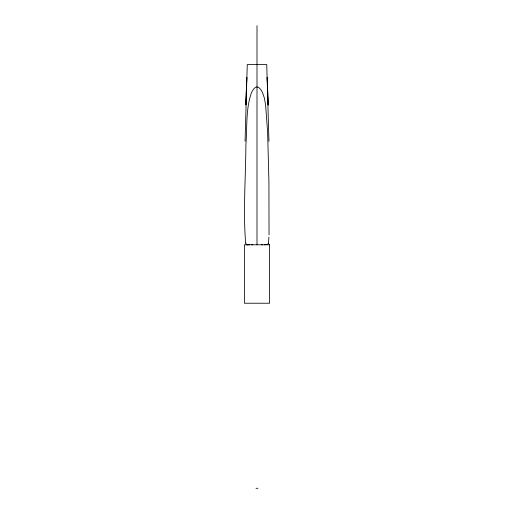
<?xml version="1.0" encoding="UTF-8"?>
<svg xmlns="http://www.w3.org/2000/svg" width="514" height="514" viewBox="0 0 514 514"><rect width="100%" height="100%" fill="white"/><g stroke="black" fill="none" stroke-linecap="round" stroke-linejoin="round"><path stroke-width="0.77" d="M245.056 141.318L247.26 64.578L266.74 64.578L268.944 141.318M269.034 234.892L268.925 181.615L267.633 132.458L265.616 105.074L264.395 98.103L262.628 92.944A23.586 23.586 0 0 0 261.889 91.466A17.669 17.669 0 0 0 260.682 89.526L259.846 88.517A7.723 7.723 0 0 0 259.429 88.1A6.149 6.149 0 0 0 259.037 87.772L258.471 87.393A2.853 2.853 0 0 0 255.381 87.476L254.571 88.1A7.736 7.736 0 0 0 254.154 88.517L253.325 89.526A17.675 17.675 0 0 0 252.117 91.473A23.599 23.599 0 0 0 251.372 92.944C245.608 109.424 247.305 127.491 245.891 144.659C245.737 177.433 243.038 210.47 245.647 243.161M268.97 237.076L268.353 243.161M265.841 244.703L264.222 244.767M262.648 244.78L261.446 244.78M256.049 488.3L257.951 488.3M252.927 244.786L251.468 244.78M249.72 244.767L248.159 244.703M257 25.7L257 244.78M266.348 244.433A6.521 3.373 3.7 0 1 265.757 244.484M267.479 244.176A2.814 1.805 7.8 0 1 266.612 244.375M268.604 243.263A2.576 2.107 32.2 0 1 267.672 244.304M246.36 244.259A2.576 1.87 -76.7 0 1 245.872 243.064M247.163 244.908A2.814 2.262 -27.3 0 1 246.193 244.497M248.069 244.94A6.521 3.816 -5.5 0 1 247.401 244.87M246.823 77.479L245.827 104.959L246.81 77.479M269.606 244.78L244.394 244.78L244.394 303.228L269.606 303.228L269.606 244.78M268.173 104.959L267.177 77.479L268.173 104.959"/></g></svg>
